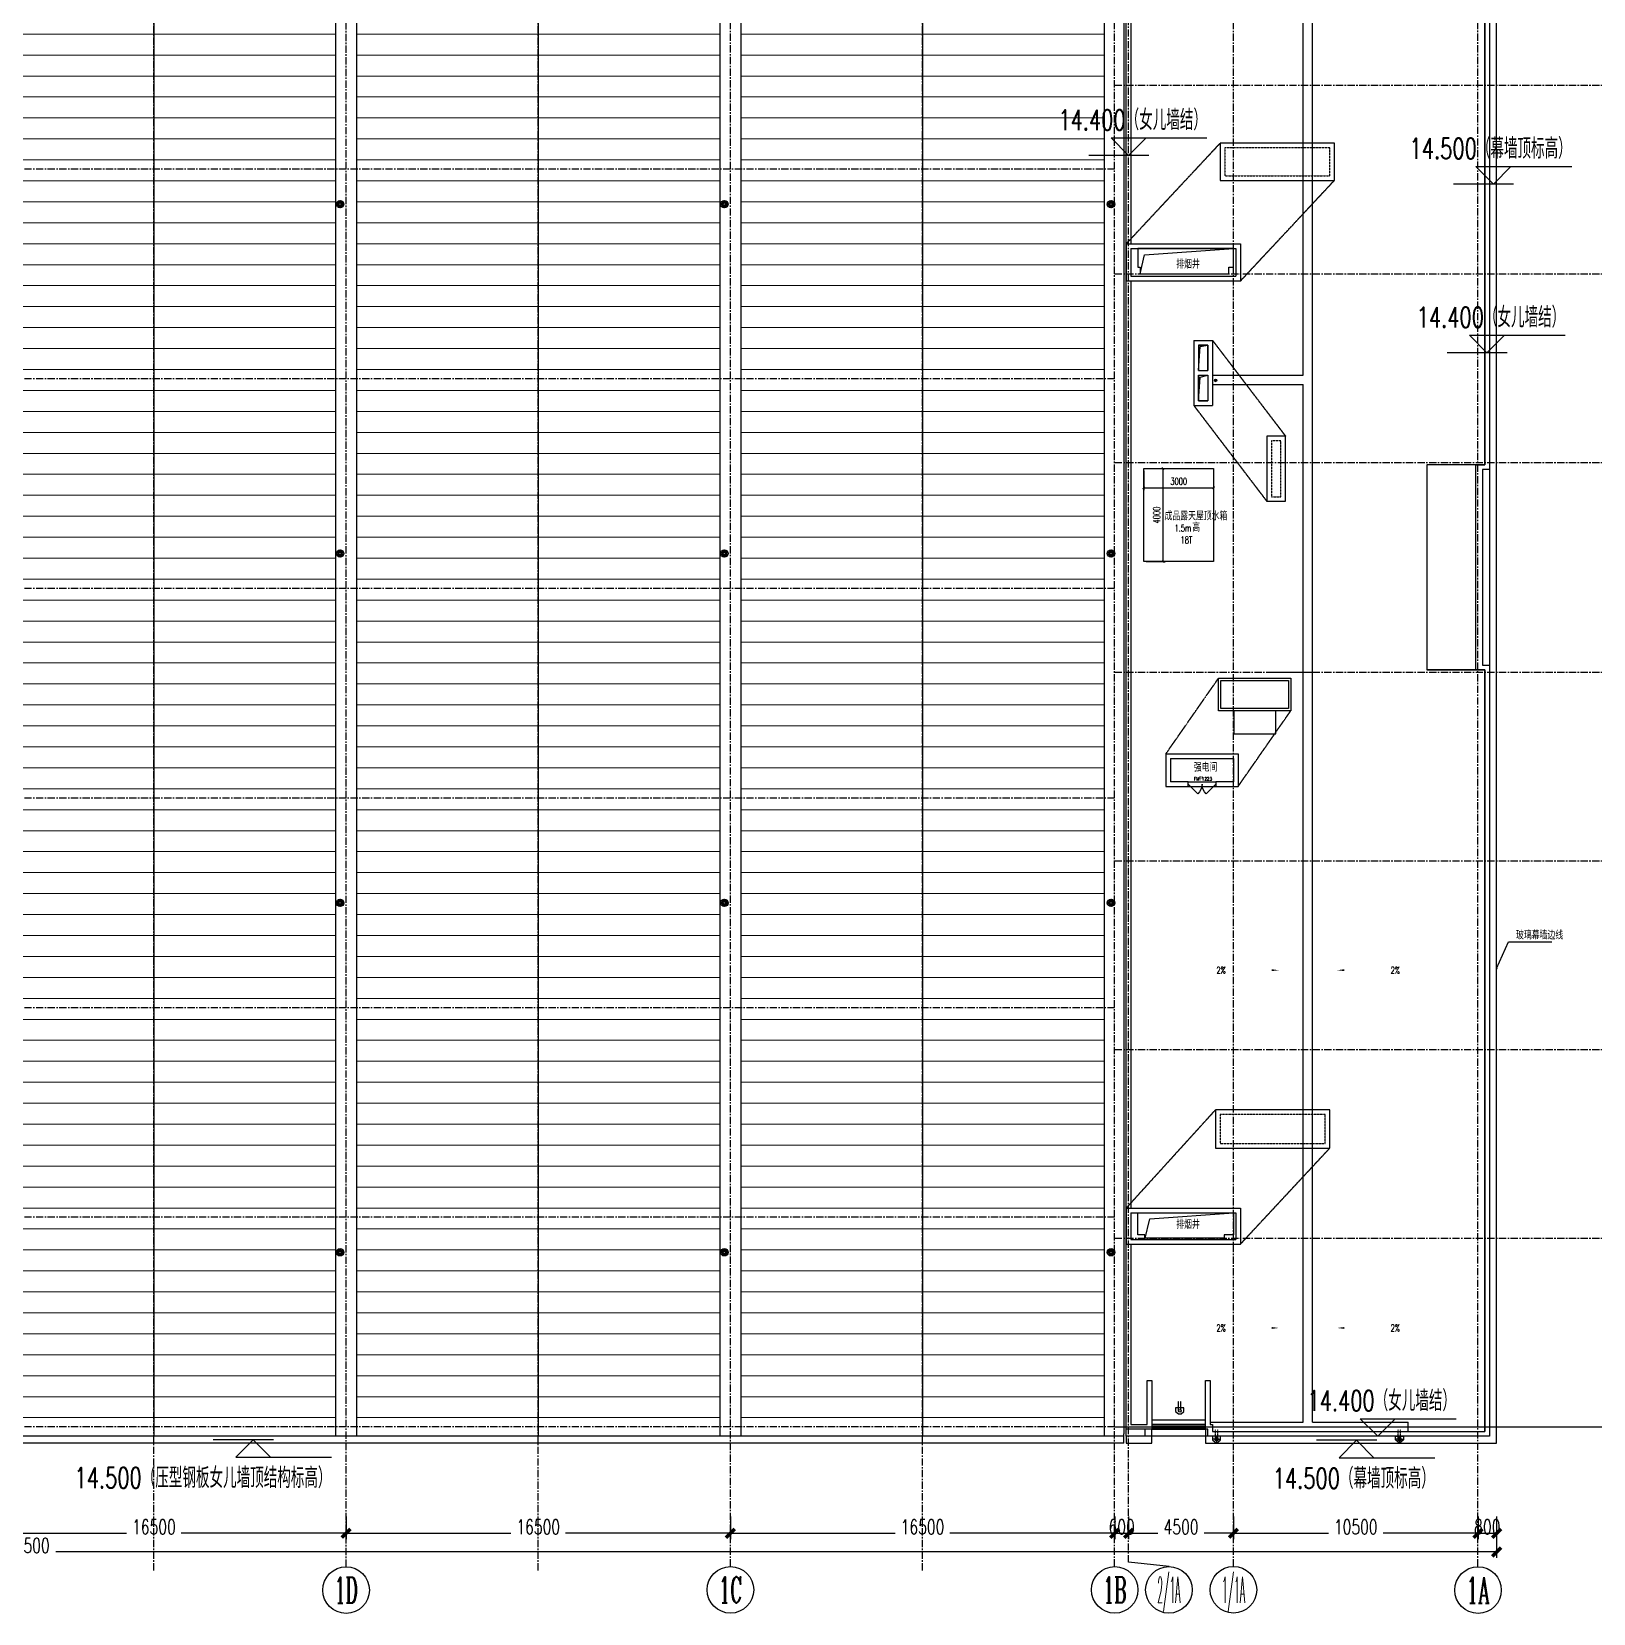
# Model space of a CAD drawing. Extents: x -599358 to 2865263, y -1062760 to 486533.
# Drawn here: x 419058 to 486112, y -888014 to -820106 of the extents above; entities that cross this region are included whole.
import ezdxf
from ezdxf.enums import TextEntityAlignment as Align

# ---------------------------------------------------------------- set-up
doc = ezdxf.new("R2010")
doc.units = 0
for name, pattern in [('CENTER', [2, 1.25, -0.25, 0.25, -0.25]), ('DASH', [0.35, 0.25, -0.1]), ('DOTE', [2.42, 2, -0.2, 0.02, -0.2])]:
    doc.linetypes.add(name, pattern=pattern)
for name, color, linetype in [('3符号', 173, 'Continuous'), ('99平面图例外参|99平面图例外参|99平面图例外参|A-STAIR', 150, 'Continuous'), ('A-AXIS-DOTE', 14, 'DOTE'), ('A-AXIS-SYMB', 3, 'Continuous'), ('A-DRAIN', 142, 'Continuous'), ('A-HRAIL', 173, 'Continuous'), ('A-LIN-V', 9, 'Continuous'), ('A-SFCE', 30, 'Continuous'), ('A-WINDOW', 140, 'Continuous'), ('A-防火门窗', 1, 'Continuous'), ('AS-WALL', 40, 'Continuous'), ('AS-结构边线层', 200, 'Continuous'), ('DIM', 173, 'Continuous'), ('DOTE', 1, 'CENTER'), ('PUB_TEXT', 7, 'Continuous'), ('建-尺寸', 3, 'Continuous'), ('建-文字', 7, 'Continuous'), ('建-门窗编号', 7, 'Continuous'), ('虹吸雨水斗', 6, 'Continuous')]:
    doc.layers.add(name, color=color, linetype=linetype)
doc.layers.add('底板111', color=5, linetype='Continuous', lineweight=13)
doc.styles.add('_TCH_AXIS', font='COMPLEX', dxfattribs={"bigfont": 'GBCBIG'})
doc.styles.add('_TCH_DIM', font='SIMPLEX', dxfattribs={"bigfont": 'GBCBIG'})
doc.styles.add('A-DIM_T3', font='SIMPLEX', dxfattribs={"width": 0.705882, "bigfont": 'GBCBIG'})
doc.styles.add('A-STANDARD', font='SIMPLEX', dxfattribs={"bigfont": 'GBCBIG'})
doc.styles.add('A-WIN-LABEL', font='SIMPLEX', dxfattribs={"bigfont": 'GBCBIG'})
doc.styles.add('DHTEXT-1', font='romans.shx', dxfattribs={"width": 0.7, "bigfont": 'chinese.shx'})
doc.styles.add('卓越符号', font='ROMANS.shx', dxfattribs={"width": 0.7, "bigfont": 'CHINESE.shx'})
doc.dimstyles.new('A-DIM&&100', dxfattribs={"dimtxt": 297.5, "dimasz": 100, "dimexe": 100, "dimexo": 100, "dimgap": 126.25, "dimtad": 1, "dimdec": 0, "dimzin": 0, "dimdsep": 46, "dimtxsty": 'A-DIM_T3', "dimblk": 'ARCHTICK', "dimcen": 0.09, "dimclrt": 7, "dimazin": 2, "dimtfac": 1, "dimtdec": 0, "dimtix": 1, "dimtmove": 2, "dimatfit": 3, "dimfxl": 0, "dimtolj": 1, "dimtzin": 0, "dimarcsym": 0})
doc.dimstyles.new('ZN250', dxfattribs={"dimscale": 250, "dimtxt": 2.5, "dimasz": 1.5, "dimexe": 1, "dimexo": 2, "dimgap": 0.9, "dimtad": 1, "dimdec": 0, "dimdsep": 46, "dimtxsty": 'DHTEXT-1', "dimblk": 'ARCHTICK', "dimcen": 2.5, "dimclrd": 173, "dimclre": 173, "dimclrt": 7, "dimazin": 2, "dimtfac": 1, "dimtdec": 0, "dimtix": 1, "dimtmove": 2, "dimatfit": 3, "dimfxl": 0, "dimarcsym": 0})

# ---------------------------------------------------------------- blocks, each defined once
blk = doc.blocks.new('$DorLib2D$00000116')
at = {"color": 0}
for p, q in [((-0.5, 0), (-0.146, 0.354)), ((0.5, 0), (0.146, 0.354))]:
    blk.add_line(p, q, dxfattribs=at)
for centre, start, end in [((-0.5, 0), 0, 45), ((0.5, 0), 135, 180)]:
    blk.add_arc(centre, 0.5, start, end, dxfattribs=at)
blk = doc.blocks.new('_ArchTick')
at = {"color": 0, "linetype": 'ByBlock', "const_width": 0.4}
blk.add_lwpolyline([(-0.5, -0.5), (0.5, 0.5)], dxfattribs=at)
blk = doc.blocks.new('*D980')
at = {"layer": 'Defpoints', "color": 0, "transparency": 16777216}
for p in [(-1640, 3060), (1360, 3060), (1360, 2230)]:
    blk.add_point(p, dxfattribs=at)
at = {"layer": '建-尺寸', "color": 0, "lineweight": -2, "transparency": 16777216}
for p, q in [((-1640, 2960), (-1640, 2130)), ((1360, 2960), (1360, 2130)), ((-1640, 2230), (1360, 2230))]:
    blk.add_line(p, q, dxfattribs=at)
at = {"layer": '建-尺寸', "color": 0, "lineweight": -2, "transparency": 16777216, "xscale": 100, "yscale": 100, "zscale": 100, "rotation": 180}
blk.add_blockref('_ArchTick', (-1640, 2230), dxfattribs=at)
at = {"layer": '建-尺寸', "color": 0, "lineweight": -2, "transparency": 16777216, "xscale": 100, "yscale": 100, "zscale": 100}
blk.add_blockref('_ArchTick', (1360, 2230), dxfattribs=at)
at = {"layer": '建-尺寸', "color": 7, "transparency": 16777216, "insert": (-140, 2505), "char_height": 297.5, "attachment_point": 5, "style": 'A-DIM_T3'}
blk.add_mtext('\\A1;3000', dxfattribs=at)
blk = doc.blocks.new('*D981')
at = {"layer": 'Defpoints', "color": 0, "transparency": 16777216}
for p in [(-1640, 3060), (-810, 3060), (-1640, -940)]:
    blk.add_point(p, dxfattribs=at)
at = {"layer": '建-尺寸', "color": 0, "lineweight": -2, "transparency": 16777216}
for p, q in [((-1540, 3060), (-710, 3060)), ((-810, -940), (-810, 3060)), ((-1540, -940), (-710, -940))]:
    blk.add_line(p, q, dxfattribs=at)
at = {"layer": '建-尺寸', "color": 0, "lineweight": -2, "transparency": 16777216, "xscale": 100, "yscale": 100, "zscale": 100}
for p, rotation in [((-810, 3060), 90), ((-810, -940), 270)]:
    blk.add_blockref('_ArchTick', p, dxfattribs=dict(at, rotation=rotation))
at = {"layer": '建-尺寸', "color": 7, "transparency": 16777216, "insert": (-1085, 1060), "char_height": 297.5, "attachment_point": 5, "rotation": 90, "style": 'A-DIM_T3'}
blk.add_mtext('\\A1;4000', dxfattribs=at)
blk = doc.blocks.new('A$C3AB27A69')
at = {"layer": 'A-DRAIN'}
blk.add_lwpolyline([(175, -57), (175, 100), (-175, 100), (-175, -57), (-59, -150), (59, -150)], close=True, dxfattribs=at)
at = {"layer": 'A-DRAIN', "linetype": 'DASH', "ltscale": 0.1}
for points in [[(-50, -20), (-50, 390)], [(50, -20), (50, 390)]]:
    blk.add_lwpolyline(points, dxfattribs=at)
at = {"layer": 'A-DRAIN'}
blk.add_circle((1, -27), 55, dxfattribs=at)
blk = doc.blocks.new('A$C78062F8E')
at = {"layer": 'A-DRAIN'}
for points in [[(0, 0), (-109, 0)], [(0, 0), (0, 109)], [(0, 0), (109, 0)], [(0, 0), (0, -109)]]:
    blk.add_lwpolyline(points, dxfattribs=at)
blk.add_circle((0, 0), 55, dxfattribs=at)
blk = doc.blocks.new('地漏')
at = {"layer": 'A-DRAIN'}
h = blk.add_hatch(dxfattribs=at)
h.set_pattern_fill('ANSI31', color=256, scale=10)
h.set_pattern_definition([(30, (2050925.549, 1697055.884), (-7.9375, 13.74815), [])])
edge = h.paths.add_edge_path()
edge.add_arc((2050522, 1695221), 50, 0, 360)
blk.add_circle((2050522, 1695221), 50, dxfattribs=at)
blk = doc.blocks.new('43243243')
at = {"layer": 'A-DRAIN'}
for p, q in [((363646, 786970), (363646, 830520)), ((364046, 742020), (364046, 830520)), ((359746, 786970), (363646, 786970)), ((359746, 786570), (363646, 786570)), ((363646, 742020), (363646, 786570)), ((359646, 742020), (363646, 742020)), ((364046, 742020), (368146, 742020)), ((368146, 741620), (368146, 742020))]:
    blk.add_line(p, q, dxfattribs=at)
at = {"layer": 'A-SFCE'}
blk.add_lwpolyline([(371646, 741420), (356046, 741420), (356046, 832020), (371646, 832020)], close=True, dxfattribs=at)
at = {"layer": '99平面图例外参|99平面图例外参|99平面图例外参|A-STAIR', "xscale": 1.363636363636364, "yscale": 1.363636363636364, "zscale": 1.363636363636364}
for p in [(359921, 741293), (367773, 741293)]:
    blk.add_blockref('A$C78062F8E', p, dxfattribs=at)
at = {"layer": 'A-DRAIN'}
blk.add_blockref('A$C3AB27A69', (359919, 741320), dxfattribs=at)
at = {"layer": 'A-DRAIN', "xscale": -1}
blk.add_blockref('A$C3AB27A69', (367773, 741320), dxfattribs=at)
at = {"layer": 'A-HRAIL'}
blk.add_blockref('地漏', (-1690642, -908471), dxfattribs=at)
blk = doc.blocks.new('*D1113')
at = {"layer": 'Defpoints', "color": 0, "ltscale": 2500, "transparency": 16777216}
for p in [(416059, -883351), (432559, -883351), (432559, -884578)]:
    blk.add_point(p, dxfattribs=at)
at = {"layer": 'DIM', "color": 173, "linetype": 'ByBlock', "lineweight": -2, "ltscale": 2500, "transparency": 16777216}
for p, q in [((416059, -883851), (416059, -884828)), ((432559, -883851), (432559, -884828)), ((416059, -884578), (423136, -884578)), ((432559, -884578), (425482, -884578))]:
    blk.add_line(p, q, dxfattribs=at)
at = {"layer": 'DIM', "color": 173, "lineweight": -2, "ltscale": 2500, "transparency": 16777216, "xscale": 375, "yscale": 375, "zscale": 375, "rotation": 180}
blk.add_blockref('_ArchTick', (416059, -884578), dxfattribs=at)
at = {"layer": 'DIM', "color": 173, "lineweight": -2, "ltscale": 2500, "transparency": 16777216, "xscale": 375, "yscale": 375, "zscale": 375}
blk.add_blockref('_ArchTick', (432559, -884578), dxfattribs=at)
at = {"layer": 'DIM', "color": 7, "ltscale": 2500, "transparency": 16777216, "insert": (424309, -884303), "char_height": 625, "attachment_point": 5, "style": 'DHTEXT-1'}
blk.add_mtext('16500', dxfattribs=at)
blk = doc.blocks.new('*D1114')
at = {"layer": 'Defpoints', "color": 0, "ltscale": 2500, "transparency": 16777216}
for p in [(432559, -883351), (449059, -883351), (449059, -884578)]:
    blk.add_point(p, dxfattribs=at)
at = {"layer": 'DIM', "color": 173, "linetype": 'ByBlock', "lineweight": -2, "ltscale": 2500, "transparency": 16777216}
for p, q in [((432559, -883851), (432559, -884828)), ((449059, -883851), (449059, -884828)), ((432559, -884578), (439636, -884578)), ((449059, -884578), (441982, -884578))]:
    blk.add_line(p, q, dxfattribs=at)
at = {"layer": 'DIM', "color": 173, "lineweight": -2, "ltscale": 2500, "transparency": 16777216, "xscale": 375, "yscale": 375, "zscale": 375, "rotation": 180}
blk.add_blockref('_ArchTick', (432559, -884578), dxfattribs=at)
at = {"layer": 'DIM', "color": 173, "lineweight": -2, "ltscale": 2500, "transparency": 16777216, "xscale": 375, "yscale": 375, "zscale": 375}
blk.add_blockref('_ArchTick', (449059, -884578), dxfattribs=at)
at = {"layer": 'DIM', "color": 7, "ltscale": 2500, "transparency": 16777216, "insert": (440809, -884303), "char_height": 625, "attachment_point": 5, "style": 'DHTEXT-1'}
blk.add_mtext('16500', dxfattribs=at)
blk = doc.blocks.new('*D1115')
at = {"layer": 'Defpoints', "color": 0, "ltscale": 2500, "transparency": 16777216}
for p in [(449059, -883351), (465559, -883351), (465559, -884578)]:
    blk.add_point(p, dxfattribs=at)
at = {"layer": 'DIM', "color": 173, "linetype": 'ByBlock', "lineweight": -2, "ltscale": 2500, "transparency": 16777216}
for p, q in [((449059, -883851), (449059, -884828)), ((465559, -883851), (465559, -884828)), ((449059, -884578), (456136, -884578)), ((465559, -884578), (458482, -884578))]:
    blk.add_line(p, q, dxfattribs=at)
at = {"layer": 'DIM', "color": 173, "lineweight": -2, "ltscale": 2500, "transparency": 16777216, "xscale": 375, "yscale": 375, "zscale": 375, "rotation": 180}
blk.add_blockref('_ArchTick', (449059, -884578), dxfattribs=at)
at = {"layer": 'DIM', "color": 173, "lineweight": -2, "ltscale": 2500, "transparency": 16777216, "xscale": 375, "yscale": 375, "zscale": 375}
blk.add_blockref('_ArchTick', (465559, -884578), dxfattribs=at)
at = {"layer": 'DIM', "color": 7, "ltscale": 2500, "transparency": 16777216, "insert": (457309, -884303), "char_height": 625, "attachment_point": 5, "style": 'DHTEXT-1'}
blk.add_mtext('16500', dxfattribs=at)
blk = doc.blocks.new('*D1116')
at = {"layer": 'Defpoints', "color": 0, "ltscale": 2500, "transparency": 16777216}
for p in [(465559, -883351), (466159, -883351), (466159, -884578)]:
    blk.add_point(p, dxfattribs=at)
at = {"layer": 'DIM', "color": 173, "linetype": 'ByBlock', "lineweight": -2, "ltscale": 2500, "transparency": 16777216}
for p, q in [((465559, -883851), (465559, -884828)), ((466159, -883851), (466159, -884828)), ((465559, -884578), (466159, -884578))]:
    blk.add_line(p, q, dxfattribs=at)
at = {"layer": 'DIM', "color": 173, "lineweight": -2, "ltscale": 2500, "transparency": 16777216, "xscale": 375, "yscale": 375, "zscale": 375, "rotation": 180}
blk.add_blockref('_ArchTick', (465559, -884578), dxfattribs=at)
at = {"layer": 'DIM', "color": 173, "lineweight": -2, "ltscale": 2500, "transparency": 16777216, "xscale": 375, "yscale": 375, "zscale": 375}
blk.add_blockref('_ArchTick', (466159, -884578), dxfattribs=at)
at = {"layer": 'DIM', "color": 7, "ltscale": 2500, "transparency": 16777216, "insert": (465859, -884303), "char_height": 625, "attachment_point": 5, "style": 'DHTEXT-1'}
blk.add_mtext('600', dxfattribs=at)
blk = doc.blocks.new('*D1117')
at = {"layer": 'Defpoints', "color": 0, "ltscale": 2500, "transparency": 16777216}
for p in [(466159, -883351), (470659, -883351), (470659, -884578)]:
    blk.add_point(p, dxfattribs=at)
at = {"layer": 'DIM', "color": 173, "linetype": 'ByBlock', "lineweight": -2, "ltscale": 2500, "transparency": 16777216}
for p, q in [((466159, -883851), (466159, -884828)), ((470659, -883851), (470659, -884828)), ((466159, -884578), (467413, -884578)), ((470659, -884578), (469405, -884578))]:
    blk.add_line(p, q, dxfattribs=at)
at = {"layer": 'DIM', "color": 173, "lineweight": -2, "ltscale": 2500, "transparency": 16777216, "xscale": 375, "yscale": 375, "zscale": 375, "rotation": 180}
blk.add_blockref('_ArchTick', (466159, -884578), dxfattribs=at)
at = {"layer": 'DIM', "color": 173, "lineweight": -2, "ltscale": 2500, "transparency": 16777216, "xscale": 375, "yscale": 375, "zscale": 375}
blk.add_blockref('_ArchTick', (470659, -884578), dxfattribs=at)
at = {"layer": 'DIM', "color": 7, "ltscale": 2500, "transparency": 16777216, "insert": (468409, -884303), "char_height": 625, "attachment_point": 5, "style": 'DHTEXT-1'}
blk.add_mtext('4500', dxfattribs=at)
blk = doc.blocks.new('*D1118')
at = {"layer": 'Defpoints', "color": 0, "ltscale": 2500, "transparency": 16777216}
for p in [(470659, -883351), (481159, -883351), (481159, -884578)]:
    blk.add_point(p, dxfattribs=at)
at = {"layer": 'DIM', "color": 173, "linetype": 'ByBlock', "lineweight": -2, "ltscale": 2500, "transparency": 16777216}
for p, q in [((470659, -883851), (470659, -884828)), ((481159, -883851), (481159, -884828)), ((470659, -884578), (474736, -884578)), ((481159, -884578), (477082, -884578))]:
    blk.add_line(p, q, dxfattribs=at)
at = {"layer": 'DIM', "color": 173, "lineweight": -2, "ltscale": 2500, "transparency": 16777216, "xscale": 375, "yscale": 375, "zscale": 375, "rotation": 180}
blk.add_blockref('_ArchTick', (470659, -884578), dxfattribs=at)
at = {"layer": 'DIM', "color": 173, "lineweight": -2, "ltscale": 2500, "transparency": 16777216, "xscale": 375, "yscale": 375, "zscale": 375}
blk.add_blockref('_ArchTick', (481159, -884578), dxfattribs=at)
at = {"layer": 'DIM', "color": 7, "ltscale": 2500, "transparency": 16777216, "insert": (475909, -884303), "char_height": 625, "attachment_point": 5, "style": 'DHTEXT-1'}
blk.add_mtext('10500', dxfattribs=at)
blk = doc.blocks.new('*D1119')
at = {"layer": 'Defpoints', "color": 0, "ltscale": 2500, "transparency": 16777216}
for p in [(481159, -883351), (481959, -883351), (481959, -884578)]:
    blk.add_point(p, dxfattribs=at)
at = {"layer": 'DIM', "color": 173, "linetype": 'ByBlock', "lineweight": -2, "ltscale": 2500, "transparency": 16777216}
for p, q in [((481159, -883851), (481159, -884828)), ((481959, -883851), (481959, -884828)), ((481159, -884578), (481959, -884578))]:
    blk.add_line(p, q, dxfattribs=at)
at = {"layer": 'DIM', "color": 173, "lineweight": -2, "ltscale": 2500, "transparency": 16777216, "xscale": 375, "yscale": 375, "zscale": 375, "rotation": 180}
blk.add_blockref('_ArchTick', (481159, -884578), dxfattribs=at)
at = {"layer": 'DIM', "color": 173, "lineweight": -2, "ltscale": 2500, "transparency": 16777216, "xscale": 375, "yscale": 375, "zscale": 375}
blk.add_blockref('_ArchTick', (481959, -884578), dxfattribs=at)
at = {"layer": 'DIM', "color": 7, "ltscale": 2500, "transparency": 16777216, "insert": (481559, -884303), "char_height": 625, "attachment_point": 5, "style": 'DHTEXT-1'}
blk.add_mtext('800', dxfattribs=at)
blk = doc.blocks.new('*D1120')
at = {"layer": 'Defpoints', "color": 0, "ltscale": 2500, "transparency": 16777216}
for p in [(355459, -883451), (481959, -883451), (481959, -885378)]:
    blk.add_point(p, dxfattribs=at)
at = {"layer": 'DIM', "color": 173, "linetype": 'ByBlock', "lineweight": -2, "ltscale": 2500, "transparency": 16777216}
for p, q in [((355459, -883951), (355459, -885628)), ((481959, -883951), (481959, -885628)), ((355459, -885378), (417328, -885378)), ((481959, -885378), (420090, -885378))]:
    blk.add_line(p, q, dxfattribs=at)
at = {"layer": 'DIM', "color": 173, "lineweight": -2, "ltscale": 2500, "transparency": 16777216, "xscale": 375, "yscale": 375, "zscale": 375, "rotation": 180}
blk.add_blockref('_ArchTick', (355459, -885378), dxfattribs=at)
at = {"layer": 'DIM', "color": 173, "lineweight": -2, "ltscale": 2500, "transparency": 16777216, "xscale": 375, "yscale": 375, "zscale": 375}
blk.add_blockref('_ArchTick', (481959, -885378), dxfattribs=at)
at = {"layer": 'DIM', "color": 7, "ltscale": 2500, "transparency": 16777216, "insert": (418709, -885103), "char_height": 625, "attachment_point": 5, "style": 'DHTEXT-1'}
blk.add_mtext('126500', dxfattribs=at)
blk = doc.blocks.new('卓越-轴号')
blk.add_circle((0, 0), 4)
at = {"color": 0, "style": '_TCH_AXIS', "width": 1.041667, "flags": 8}
blk.add_attdef('A', text='', height=4.48, dxfattribs=at).set_placement((-2, -2.24), (2, -2.24), align=Align.FIT)
blk = doc.blocks.new('343')
at = {"layer": 'DOTE', "ltscale": 250}
for p, q in [((1112199, -209583), (1112199, -103761)), ((1120449, -209426), (1120449, -103761)), ((1128699, -209583), (1128699, -103761)), ((1136949, -209417), (1136949, -103761)), ((1145199, -209583), (1145199, -103761)), ((1153449, -209417), (1153449, -103817)), ((1158549, -209417), (1158549, -103761)), ((1169049, -209412), (1169049, -103761)), ((1154049, -209233), (1154049, -104483)), ((1153449, -145823), (1177919, -145823)), ((1153449, -149423), (1035857, -149423)), ((1153449, -153923), (1177919, -153923)), ((1153449, -158423), (1035857, -158423)), ((1153449, -162023), (1177919, -162023)), ((1153449, -167423), (1035857, -167423)), ((1153449, -171023), (1177919, -171023)), ((1153449, -176423), (1035857, -176423)), ((1153449, -179123), (1177919, -179123)), ((1153449, -185423), (1035857, -185423)), ((1153449, -187223), (1177919, -187223)), ((1153449, -194423), (1035857, -194423)), ((1153449, -195323), (1177919, -195323)), ((1153449, -203423), (1035857, -203423)), ((1153449, -203423), (1177919, -203423))]:
    blk.add_line(p, q, dxfattribs=at)
blk = doc.blocks.new('*U613')
at = {"ltscale": 10}
blk.add_line((3.48, 0), (-6.85, 0), dxfattribs=at)
blk.add_lwpolyline([(3, -3), (0, 0), (-3, -3), (13.45, -3)])
at = {"color": 0, "style": '卓越符号', "width": 0.7, "flags": 8}
blk.add_attdef('±0.000', text='', height=3.5, dxfattribs=at).set_placement((13.45, -7.85), align=Align.RIGHT)
blk = doc.blocks.new('*U612')
at = {"ltscale": 10}
blk.add_line((3.48, 0), (-6.85, 0), dxfattribs=at)
blk.add_lwpolyline([(3, 3), (0, 0), (-3, 3), (13.45, 3)])
at = {"color": 0, "style": '卓越符号', "width": 0.7, "flags": 8}
blk.add_attdef('±0.000', text='', height=3.5, dxfattribs=at).set_placement((13.45, 4.35), align=Align.RIGHT)
blk = doc.blocks.new('db')
at = {"layer": '底板111', "ltscale": 2500}
for p, q in [((400009, -820211), (407809, -820211)), ((415609, -820211), (407809, -820211)), ((400009, -821111), (407809, -821111)), ((415609, -821111), (407809, -821111)), ((400009, -822011), (407809, -822011)), ((415609, -822011), (407809, -822011)), ((400009, -822911), (407809, -822911)), ((415609, -822911), (407809, -822911)), ((400009, -823811), (407809, -823811)), ((415609, -823811), (407809, -823811)), ((400009, -824711), (407809, -824711)), ((415609, -824711), (407809, -824711)), ((400009, -825611), (407809, -825611)), ((415609, -825611), (407809, -825611)), ((400009, -826511), (407809, -826511)), ((415609, -826511), (407809, -826511)), ((400009, -827411), (407809, -827411)), ((415609, -827411), (407809, -827411)), ((400009, -828311), (407809, -828311)), ((415609, -828311), (407809, -828311)), ((400009, -829211), (407809, -829211)), ((415609, -829211), (407809, -829211)), ((400009, -830111), (407809, -830111)), ((415609, -830111), (407809, -830111)), ((400009, -831011), (407809, -831011)), ((415609, -831011), (407809, -831011)), ((400009, -831911), (407809, -831911)), ((415609, -831911), (407809, -831911)), ((400009, -832811), (407809, -832811)), ((415609, -832811), (407809, -832811)), ((400009, -833711), (407809, -833711)), ((415609, -833711), (407809, -833711)), ((400009, -834611), (407809, -834611)), ((415609, -834611), (407809, -834611)), ((400009, -835511), (407809, -835511)), ((415609, -835511), (407809, -835511)), ((400009, -836411), (407809, -836411)), ((415609, -836411), (407809, -836411)), ((400009, -837311), (407809, -837311)), ((415609, -837311), (407809, -837311)), ((400009, -838211), (407809, -838211)), ((415609, -838211), (407809, -838211)), ((400009, -839111), (407809, -839111)), ((415609, -839111), (407809, -839111)), ((400009, -840011), (407809, -840011)), ((415609, -840011), (407809, -840011)), ((400009, -840911), (407809, -840911)), ((415609, -840911), (407809, -840911)), ((400009, -841811), (407809, -841811)), ((415609, -841811), (407809, -841811)), ((400009, -842711), (407809, -842711)), ((415609, -842711), (407809, -842711)), ((400009, -843611), (407809, -843611)), ((415609, -843611), (407809, -843611)), ((400009, -844511), (407809, -844511)), ((415609, -844511), (407809, -844511)), ((400009, -845411), (407809, -845411)), ((415609, -845411), (407809, -845411)), ((400009, -846311), (407809, -846311)), ((415609, -846311), (407809, -846311)), ((400009, -847211), (407809, -847211)), ((415609, -847211), (407809, -847211)), ((400009, -848111), (407809, -848111)), ((415609, -848111), (407809, -848111)), ((400009, -849011), (407809, -849011)), ((415609, -849011), (407809, -849011)), ((400009, -849911), (407809, -849911)), ((415609, -849911), (407809, -849911)), ((400009, -850811), (407809, -850811)), ((415609, -850811), (407809, -850811)), ((400009, -851711), (407809, -851711)), ((415609, -851711), (407809, -851711)), ((400009, -852611), (407809, -852611)), ((415609, -852611), (407809, -852611)), ((400009, -853511), (407809, -853511)), ((415609, -853511), (407809, -853511)), ((400009, -854411), (407809, -854411)), ((415609, -854411), (407809, -854411)), ((400009, -855311), (407809, -855311)), ((415609, -855311), (407809, -855311)), ((400009, -856211), (407809, -856211)), ((415609, -856211), (407809, -856211)), ((400009, -857111), (407809, -857111)), ((415609, -857111), (407809, -857111)), ((400009, -858011), (407809, -858011)), ((415609, -858011), (407809, -858011)), ((400009, -858911), (407809, -858911)), ((415609, -858911), (407809, -858911)), ((400009, -859811), (407809, -859811)), ((415609, -859811), (407809, -859811)), ((400009, -860711), (407809, -860711)), ((415609, -860711), (407809, -860711)), ((400009, -861611), (407809, -861611)), ((415609, -861611), (407809, -861611)), ((400009, -862511), (407809, -862511)), ((415609, -862511), (407809, -862511)), ((400009, -863411), (407809, -863411)), ((415609, -863411), (407809, -863411)), ((400009, -864311), (407809, -864311)), ((415609, -864311), (407809, -864311)), ((400009, -865211), (407809, -865211)), ((415609, -865211), (407809, -865211)), ((400009, -866111), (407809, -866111)), ((415609, -866111), (407809, -866111)), ((400009, -867011), (407809, -867011)), ((415609, -867011), (407809, -867011)), ((400009, -867911), (407809, -867911)), ((415609, -867911), (407809, -867911)), ((400009, -868811), (407809, -868811)), ((415609, -868811), (407809, -868811)), ((400009, -869711), (407809, -869711)), ((415609, -869711), (407809, -869711)), ((400009, -870611), (407809, -870611)), ((415609, -870611), (407809, -870611)), ((400009, -871511), (407809, -871511)), ((415609, -871511), (407809, -871511)), ((400009, -872411), (407809, -872411)), ((415609, -872411), (407809, -872411)), ((400009, -873311), (407809, -873311)), ((415609, -873311), (407809, -873311)), ((400009, -874211), (407809, -874211)), ((415609, -874211), (407809, -874211)), ((400009, -875111), (407809, -875111)), ((415609, -875111), (407809, -875111)), ((400009, -876011), (407809, -876011)), ((415609, -876011), (407809, -876011)), ((400009, -876911), (407809, -876911)), ((415609, -876911), (407809, -876911)), ((400009, -877811), (407809, -877811)), ((415609, -877811), (407809, -877811)), ((400009, -878711), (407809, -878711)), ((415609, -878711), (407809, -878711)), ((400009, -879611), (407809, -879611)), ((415609, -879611), (407809, -879611))]:
    blk.add_line(p, q, dxfattribs=at)
blk = doc.blocks.new('“奔腾”虹吸雨水斗')
at = {"layer": '虹吸雨水斗', "lineweight": 25}
for p, q in [((946944, 86685), (947028, 86658)), ((947028, 86641), (946944, 86614)), ((947032, 86673), (946946, 86692)), ((946946, 86607), (947032, 86625)), ((946982, 86753), (947040, 86688)), ((947040, 86611), (946982, 86546)), ((947052, 86699), (946987, 86758)), ((946987, 86541), (947052, 86600)), ((947048, 86793), (947066, 86707)), ((947066, 86592), (947048, 86506)), ((947082, 86711), (947055, 86795)), ((947055, 86504), (947082, 86587)), ((947125, 86795), (947098, 86711)), ((947098, 86587), (947125, 86504)), ((947114, 86707), (947132, 86793)), ((947132, 86506), (947114, 86592)), ((947194, 86758), (947128, 86699)), ((947128, 86600), (947194, 86541)), ((947140, 86688), (947199, 86753)), ((947199, 86546), (947140, 86611)), ((947234, 86692), (947148, 86673)), ((947148, 86625), (947234, 86607)), ((947152, 86658), (947236, 86685)), ((947236, 86614), (947152, 86641))]:
    blk.add_line(p, q, dxfattribs=at)
for radius in [150, 47.6]:
    blk.add_circle((947090, 86649), radius, dxfattribs=at)
for centre, start, end in [((947025, 86649), 291.63817, 68.36747), ((947034, 86682), 261.63817, 38.36747), ((947034, 86617), 321.63817, 98.36747), ((947057, 86706), 231.63817, 8.36747), ((947057, 86593), 351.63817, 128.36747), ((947090, 86715), 201.63817, 338.36747), ((947090, 86584), 21.63817, 158.36747), ((947123, 86706), 171.63817, 308.36747), ((947123, 86593), 51.63817, 188.36747), ((947147, 86682), 141.63817, 278.36747), ((947147, 86617), 81.63817, 218.36747), ((947155, 86649), 111.63817, 248.36747)]:
    blk.add_arc(centre, 8.82, start, end, dxfattribs=at)
blk = doc.blocks.new('G$CEFEEA2CC')
blk.add_lwpolyline([(-1640, 3060), (1360, 3060), (1360, -940), (-1640, -940)], close=True)
at = {"layer": '建-文字', "style": 'A-STANDARD'}
for s, height, p in [('成品露天屋顶水箱', 337.59, (-750, 840)), ('高', 337.6, (440, 350))]:
    blk.add_text(s, height=height, dxfattribs=at).set_placement(p)
at = {"layer": '建-文字', "style": 'A-STANDARD', "width": 0.705882}
for s, p in [('1.5m', (-320, 350)), ('18T', (-60, -160))]:
    blk.add_text(s, height=297.5, dxfattribs=at).set_placement(p)
at = {"layer": '建-尺寸'}
for p1, p2, picture, middle in [((-1640, 3060), (1360, 3060), '*D980', (-140, 2505)), ((-1640, -940), (-1640, 3060), '*D981', (-1085, 1060))]:
    dim = blk.add_aligned_dim(p1=p1, p2=p2, distance=-830, dimstyle='A-DIM&&100', dxfattribs=at)
    dim.commit()
    dim.dimension.update_dxf_attribs({"geometry": picture, "text_midpoint": middle})

msp = doc.modelspace()

# ---------------------------------------------------------------- linework, layer by layer
at = {"layer": 'A-AXIS-DOTE'}
for p, q in [((466058.9, -829211.4), (470093.1, -824891.4)), ((470958.9, -830811.4), (474993.1, -826491.4)), ((469758.9, -833361.4), (472893.1, -837471.4)), ((468958.9, -836161.4), (472093.1, -840271.4)), ((467758.9, -851111.4), (470022.6, -847860)), ((470858.9, -852511.4), (473122.6, -849260)), ((466058.9, -870611.4), (469893.1, -866391.4)), ((470958.9, -872161.4), (474793.1, -868041.4)), ((465558.9, -880011.4), (487938.2, -880011.4))]:
    msp.add_line(p, q, dxfattribs=at)
at = {"layer": 'A-AXIS-SYMB'}
for p, q in [((472366.7, -847611.4), (474266.7, -847611.4)), ((481958.9, -860331.4), (482463.1, -859181.4)), ((482463.1, -859181.4), (484325.6, -859181.4))]:
    msp.add_line(p, q, dxfattribs=at)
for points in [[(470414.7, -860401.4, 0, 0, 0), (472604.7, -860401.4, 0, 80, 0), (472304.7, -860401.4, 0, 0, 0)], [(477303.1, -860401.4, 0, 0, 0), (475113.1, -860401.4, 0, 80, 0), (475413.1, -860401.4, 0, 0, 0)], [(470414.7, -875761.4, 0, 0, 0), (472604.7, -875761.4, 0, 80, 0), (472304.7, -875761.4, 0, 0, 0)], [(477303.1, -875761.4, 0, 0, 0), (475113.1, -875761.4, 0, 80, 0), (475413.1, -875761.4, 0, 0, 0)]]:
    msp.add_lwpolyline(points, format="xyseb", dxfattribs=at)
at = {"layer": 'A-AXIS-SYMB', "const_width": 40}
msp.add_lwpolyline([(481950.9, -860349.7, 1), (481967, -860313.1, 1)], format="xyb", close=True, dxfattribs=at)
at = {"layer": 'A-DRAIN'}
msp.add_lwpolyline([(466058.9, -880711.4), (467158.9, -880711.4), (467158.9, -880111.4), (469458.9, -880111.4), (469458.9, -880711.4), (481958.9, -880711.4), (481958.9, -789311.4), (469458.9, -789311.4), (469458.9, -789911.4), (467158.9, -789911.4), (467158.9, -789311.4), (466058.9, -789311.4)], dxfattribs=at)
at = {"layer": 'A-LIN-V'}
for p, q in [((481058.9, -838711.4), (478958.9, -838711.4)), ((478958.9, -838711.4), (478958.9, -847511.4)), ((481058.9, -847511.4), (478958.9, -847511.4)), ((466058.9, -880411.4), (466058.9, -880111.4)), ((466858.9, -880411.4), (466058.9, -880411.4)), ((466858.9, -880111.4), (466858.9, -880411.4))]:
    msp.add_line(p, q, dxfattribs=at)
for points in [[(432108.9, -789611.4), (432108.9, -880411.4)], [(433008.9, -789611.4), (433008.9, -880411.4)], [(448608.9, -789611.4), (448608.9, -880411.4)], [(449508.9, -789611.4), (449508.9, -880411.4)], [(465108.9, -789611.4), (465108.9, -880411.4)], [(470672.6, -849260), (470672.6, -850260), (472472.6, -850260), (472472.6, -849260)]]:
    msp.add_lwpolyline(points, dxfattribs=at)
at = {"layer": 'A-SFCE'}
for p, q in [((424308.9, -789611.4), (424308.9, -880411.4)), ((440808.9, -789611.4), (440808.9, -880411.4)), ((457308.9, -789611.4), (457308.9, -880411.4)), ((465958.9, -880711.4), (465958.9, -880311.4)), ((466858.9, -880111.4), (466058.9, -880111.4))]:
    msp.add_line(p, q, dxfattribs=at)
for points in [[(465958.9, -789611.4), (465958.9, -880311.4)], [(473258.9, -789811.4), (469958.9, -789811.4), (469958.9, -790111.4), (469658.9, -790111.4), (469658.9, -792011.4), (469458.9, -792011.4), (469458.9, -789911.4), (469758.9, -789911.4), (469758.9, -789611.4), (481658.9, -789611.4), (481658.9, -800811.4), (481358.9, -800811.4), (481358.9, -803511.4), (481658.9, -803511.4), (481658.9, -838911.4), (481358.9, -838911.4), (481358.9, -847311.4), (481658.9, -847311.4), (481658.9, -880411.4), (469558.9, -880411.4), (469558.9, -880111.4), (469458.9, -880111.4), (469458.9, -879911.4), (467173.1, -879911.4)], [(466258.9, -872161.4), (466258.9, -879911.4), (466658.9, -879911.4), (466658.9, -879911.4), (466958.9, -879911.4), (466958.9, -878011.4), (467158.9, -878011.4), (467158.9, -880111.4), (466858.9, -880111.4), (466858.9, -880111.4), (466058.9, -880111.4), (466058.9, -789811.4), (466658.9, -789811.4), (466658.9, -789911.4), (467158.9, -789911.4), (467158.9, -792011.4), (466958.9, -792011.4), (466958.9, -790111.4), (466658.9, -790111.4), (466658.9, -790111.4), (466258.9, -790111.4), (466258.9, -829211.4)], [(469458.9, -879911.4), (469458.9, -878011.4), (469658.9, -878011.4), (469658.9, -879911.4), (469758.9, -879911.4), (469758.9, -880211.4), (481458.9, -880211.4), (481458.9, -847511.4), (481058.9, -847511.4), (481058.9, -838711.4), (481458.9, -838711.4), (481458.9, -803711.4), (481058.9, -803711.4), (481058.9, -800611.4), (481458.9, -800611.4), (481458.9, -789811.4), (474458.9, -789811.4)], [(481458.9, -789811.4), (481458.9, -800611.4), (478958.9, -800611.4), (478958.9, -803711.4), (481458.9, -803711.4), (481458.9, -838711.4), (478958.9, -838711.4), (478958.9, -847511.4), (481458.9, -847511.4), (481458.9, -880211.4)], [(466258.9, -830811.4), (466258.9, -870611.4)], [(465959, -880711.4), (355459, -880711.4), (355459, -864011.4)], [(465959, -880411.4), (355759, -880411.4), (355759, -864311.4)], [(466958.9, -879811.4), (466958.9, -879711.4)], [(467158.9, -879711.4), (469458.9, -879711.4)]]:
    msp.add_lwpolyline(points, dxfattribs=at)
for points in [[(470093.1, -826491.4), (474993.1, -826491.4), (474993.1, -824891.4), (470093.1, -824891.4)], [(472093.1, -840271.4), (472893.1, -840271.4), (472893.1, -837471.4), (472093.1, -837471.4)], [(470022.6, -847860), (473122.6, -847860), (473122.6, -849260), (470022.6, -849260)], [(470122.6, -847960), (473022.6, -847960), (473022.6, -849160), (470122.6, -849160)], [(469893.1, -868041.4), (474793.1, -868041.4), (474793.1, -866391.4), (469893.1, -866391.4)]]:
    msp.add_lwpolyline(points, close=True, dxfattribs=at)
at = {"layer": 'A-SFCE', "linetype": 'DASH'}
for points in [[(470293.1, -826291.4), (474793.1, -826291.4), (474793.1, -825091.4), (470293.1, -825091.4)], [(472293.1, -840071.4), (472693.1, -840071.4), (472693.1, -837671.4), (472293.1, -837671.4)], [(470093.1, -867841.4), (474593.1, -867841.4), (474593.1, -866591.4), (470093.1, -866591.4)]]:
    msp.add_lwpolyline(points, close=True, dxfattribs=at)
at = {"layer": 'A-WINDOW'}
for p, q in [((469458.9, -879911.4), (467158.9, -879911.4)), ((469458.9, -879971.4), (467158.9, -879971.4)), ((467158.9, -880051.4), (469458.9, -880051.4)), ((466058.9, -880411.4), (466058.9, -880711.4)), ((467158.9, -880111.4), (469458.9, -880111.4))]:
    msp.add_line(p, q, dxfattribs=at)
at = {"layer": 'A-防火门窗'}
for p, q in [((468708.9, -852311.4), (469908.9, -852311.4)), ((468708.9, -852511.4), (469908.9, -852511.4))]:
    msp.add_line(p, q, dxfattribs=at)
at = {"layer": 'AS-WALL'}
for p, q in [((466058.9, -829211.4), (470958.9, -829211.4)), ((466058.9, -829211.4), (466058.9, -830811.4)), ((466258.9, -829411.4), (470758.9, -829411.4)), ((466258.9, -829411.4), (466258.9, -830611.4)), ((470758.9, -829411.4), (470758.9, -830611.4)), ((470958.9, -829211.4), (470958.9, -830811.4)), ((466058.9, -830811.4), (470958.9, -830811.4)), ((466258.9, -830611.4), (470758.9, -830611.4)), ((468958.9, -833361.4), (469758.9, -833361.4)), ((468958.9, -833361.4), (468958.9, -834761.4)), ((469158.9, -833561.4), (469558.9, -833561.4)), ((469158.9, -833561.4), (469158.9, -834661.4)), ((469558.9, -833561.4), (469558.9, -834661.4)), ((469758.9, -833361.4), (469758.9, -834761.4)), ((468958.9, -834761.4), (468958.9, -836161.4)), ((469158.9, -834661.4), (469558.9, -834661.4)), ((469158.9, -834861.4), (469558.9, -834861.4)), ((469158.9, -834861.4), (469158.9, -835961.4)), ((469558.9, -834861.4), (469558.9, -835961.4)), ((469758.9, -834761.4), (469758.9, -836161.4)), ((468958.9, -836161.4), (469758.9, -836161.4)), ((469158.9, -835961.4), (469558.9, -835961.4)), ((467758.9, -851111.4), (470858.9, -851111.4)), ((467758.9, -851111.4), (467758.9, -852511.4)), ((467958.9, -851311.4), (470658.9, -851311.4)), ((467958.9, -851311.4), (467958.9, -852311.4)), ((470658.9, -851311.4), (470658.9, -852311.4)), ((470858.9, -851111.4), (470858.9, -852511.4)), ((467758.9, -852511.4), (468708.9, -852511.4)), ((468708.9, -852311.4), (467958.9, -852311.4)), ((468708.9, -852511.4), (468708.9, -852311.4)), ((470658.9, -852311.4), (469908.9, -852311.4)), ((469908.9, -852311.4), (469908.9, -852511.4)), ((469908.9, -852511.4), (470858.9, -852511.4)), ((466058.9, -870611.4), (470958.9, -870611.4)), ((466058.9, -870611.4), (466058.9, -872161.4)), ((466258.9, -870811.4), (470758.9, -870811.4)), ((466258.9, -870811.4), (466258.9, -871961.4)), ((470758.9, -870811.4), (470758.9, -871961.4)), ((470958.9, -870611.4), (470958.9, -872161.4)), ((466058.9, -872161.4), (470958.9, -872161.4)), ((466258.9, -871961.4), (470758.9, -871961.4))]:
    msp.add_line(p, q, dxfattribs=at)
at = {"layer": 'AS-结构边线层'}
for points in [[(481658.9, -803511.4), (481658.9, -838911.4), (481358.9, -838911.4), (481358.9, -847311.4), (481658.9, -847311.4), (481658.9, -880411.4), (469558.9, -880411.4), (469558.9, -880111.4), (469458.9, -880111.4), (469458.9, -879911.4), (467158.9, -879911.4), (467158.9, -880111.4), (466858.9, -880111.4), (466858.9, -880411.4), (466058.9, -880411.4), (466058.9, -880411.4), (466058.9, -789811.4)], [(466658.9, -830511.4), (466841.8, -829694.3), (470663.1, -829411.4)], [(469158.9, -834661.4), (469233.1, -833621.4), (469558.9, -833561.4)], [(469158.9, -835961.4), (469223.1, -834941.4), (469558.9, -834861.4)], [(466858.9, -871961.4), (467063.1, -871081.4), (470658.9, -870811.4)]]:
    msp.add_lwpolyline(points, dxfattribs=at)
for points in [[(466558.9, -829411.4), (466558.9, -830211.4), (466658.9, -830211.4), (466658.9, -830511.4), (470458.9, -830511.4), (470458.9, -830211.4), (470658.9, -830211.4), (470663.1, -829411.4)], [(469158.9, -834661.4), (469558.9, -834661.4), (469558.9, -833561.4), (469158.9, -833561.4)], [(469158.9, -834861.4), (469558.9, -834861.4), (469558.9, -835961.4), (469158.9, -835961.4)], [(466558.9, -870811.4), (470658.9, -870811.4), (470658.9, -871761.4), (470658.9, -871761.4), (470258.9, -871761.4), (470258.9, -871911.4), (466858.9, -871911.4), (466858.9, -871761.4), (466558.9, -871761.4), (466558.9, -871761.4)]]:
    msp.add_lwpolyline(points, close=True, dxfattribs=at)
at = {"layer": 'DOTE', "linetype": 'ByBlock'}
msp.add_line((467904.3, -886005.4), (466158.9, -885821.4), dxfattribs=at)

# ---------------------------------------------------------------- block references
msp.add_blockref('G$CEFEEA2CC', (468448.9, -841921.4))
at = {"layer": '3符号', "color": 7}
ref = msp.add_blockref('*U612', (466158.9, -825421.7), dxfattribs=dict(at, xscale=250, yscale=250, zscale=250))
ref.add_attrib('±0.000', '14.400（女儿墙结）', dxfattribs={"layer": '0', "color": 0, "height": 875, "style": '卓越符号', "width": 0.7}).set_placement((469521.4, -824334.2), align=Align.RIGHT)
ref = msp.add_blockref('*U612', (481818.3, -826648.1), dxfattribs=dict(at, xscale=250, yscale=250, zscale=250))
ref.add_attrib('±0.000', '14.500（幕墙顶标高）', dxfattribs={"layer": '0', "color": 0, "height": 875, "style": '卓越符号', "width": 0.7}).set_placement((485180.8, -825560.6), align=Align.RIGHT)
ref = msp.add_blockref('*U612', (481540.9, -833894.5), dxfattribs=dict(at, xscale=250, yscale=250, zscale=250))
ref.add_attrib('±0.000', '14.400（女儿墙结）', dxfattribs={"layer": '0', "color": 0, "height": 875, "style": '卓越符号', "width": 0.7}).set_placement((484903.4, -832807), align=Align.RIGHT)
ref = msp.add_blockref('*U612', (476851.6, -880411.4), dxfattribs=dict(at, xscale=250, yscale=250, zscale=250))
ref.add_attrib('±0.000', '14.400（女儿墙结）', dxfattribs={"layer": '0', "color": 0, "height": 875, "style": '卓越符号', "width": 0.7}).set_placement((480214.1, -879323.9), align=Align.RIGHT)
ref = msp.add_blockref('*U613', (428569.4, -880559.4), dxfattribs=dict(at, xscale=250, yscale=250, zscale=250))
ref.add_attrib('±0.000', '14.500（压型钢板女儿墙顶结构标高）', dxfattribs={"layer": '0', "color": 0, "height": 875, "style": '卓越符号', "width": 0.7}).set_placement((431931.9, -882632.4), align=Align.RIGHT)
ref = msp.add_blockref('*U613', (475941.5, -880584.4), dxfattribs=dict(at, xscale=250, yscale=250, zscale=250))
ref.add_attrib('±0.000', '14.500（幕墙顶标高）', dxfattribs={"layer": '0', "color": 0, "height": 875, "style": '卓越符号', "width": 0.7}).set_placement((479304, -882657.4), align=Align.RIGHT)
ref = msp.add_blockref('卓越-轴号', (432560.1, -887014.4), dxfattribs=dict(at, xscale=250, yscale=250, zscale=250))
ref.add_attrib('A', '1D', dxfattribs={"layer": '0', "color": 0, "height": 1120, "style": '_TCH_AXIS', "width": 0.585938}).set_placement((432060.1, -887574.4), (433060.1, -887574.4), align=Align.FIT)
ref = msp.add_blockref('卓越-轴号', (449060.1, -887005.3), dxfattribs=dict(at, xscale=250, yscale=250, zscale=250))
ref.add_attrib('A', '1C', dxfattribs={"layer": '0', "color": 0, "height": 1120, "style": '_TCH_AXIS', "width": 0.625}).set_placement((448560.1, -887565.3), (449560.1, -887565.3), align=Align.FIT)
ref = msp.add_blockref('卓越-轴号', (465560.1, -887005.3), dxfattribs=dict(at, xscale=250, yscale=250, zscale=250))
ref.add_attrib('A', '1B', dxfattribs={"layer": '0', "color": 0, "height": 1120, "style": '_TCH_AXIS', "width": 0.585938}).set_placement((465060.1, -887565.3), (466060.1, -887565.3), align=Align.FIT)
ref = msp.add_blockref('卓越-轴号', (467887.2, -887005.3), dxfattribs=dict(at, xscale=250, yscale=250, zscale=250))
ref.add_attrib('A', '2/1A', dxfattribs={"layer": '0', "color": 0, "height": 1120, "style": '_TCH_AXIS', "width": 0.25}).set_placement((467387.2, -887565.3), (468387.2, -887565.3), align=Align.FIT)
ref = msp.add_blockref('卓越-轴号', (470660.1, -887000.3), dxfattribs=dict(at, xscale=250, yscale=250, zscale=250))
ref.add_attrib('A', '1/1A', dxfattribs={"layer": '0', "color": 0, "height": 1120, "style": '_TCH_AXIS', "width": 0.267857}).set_placement((470160.1, -887560.3), (471160.1, -887560.3), align=Align.FIT)
ref = msp.add_blockref('卓越-轴号', (481160.1, -887014.4), dxfattribs=dict(at, xscale=250, yscale=250, zscale=250))
ref.add_attrib('A', '1A', dxfattribs={"layer": '0', "color": 0, "height": 1120, "style": '_TCH_AXIS', "width": 0.568182}).set_placement((480660.1, -887574.4), (481660.1, -887574.4), align=Align.FIT)
at = {"layer": 'A-DRAIN'}
msp.add_blockref('A$C3AB27A69', (468352.5, -879291.4), dxfattribs=at)
at = {"layer": 'A-SFCE'}
msp.add_blockref('43243243', (110013.1, -1621831.4), dxfattribs=at)
at = {"layer": 'A-防火门窗', "xscale": 1200, "yscale": -1200, "zscale": 199.9999999999999, "rotation": 359.9999999991927}
msp.add_blockref('$DorLib2D$00000116', (469308.9, -852411.4), dxfattribs=at)
at = {"layer": 'DOTE', "linetype": 'ByBlock'}
msp.add_blockref('343', (-687890.5, -676588.3), dxfattribs=at)
at = {"layer": '底板111'}
for p in [(16500, 0), (33000, 0), (49500, 0)]:
    msp.add_blockref('db', p, dxfattribs=at)
at = {"layer": '虹吸雨水斗', "xscale": 1.061320754715, "yscale": 1.061320754715, "zscale": 1.061320754715}
for p in [(-572863.8, -919474.2), (-556363.8, -919474.2), (-539763.7, -919474.2), (-572863.8, -934474.2), (-556363.8, -934474.2), (-539763.7, -934474.2), (-572863.8, -949474.2), (-556363.8, -949474.2), (-539763.7, -949474.2), (-572863.8, -964474.2), (-556363.8, -964474.2), (-539763.7, -964474.2)]:
    msp.add_blockref('“奔腾”虹吸雨水斗', p, dxfattribs=at)

# ---------------------------------------------------------------- texts
at = {"layer": 'A-防火门窗', "style": 'A-STANDARD'}
for s, p in [('排烟井', (468203.9, -830271.4)), ('强电间', (468953.9, -851871.4)), ('排烟井', (468203.9, -871501.4))]:
    msp.add_text(s, height=337.59, dxfattribs=at).set_placement(p)
at = {"layer": 'PUB_TEXT', "style": '_TCH_DIM'}
msp.add_text('玻璃幕墙边线', height=337.59, dxfattribs=at).set_placement((482790.8, -859076.4))
at = {"layer": 'PUB_TEXT', "style": '_TCH_DIM', "width": 0.705882}
for p in [(469929.7, -860550.2), (477408.1, -860550.2), (469929.7, -875910.2), (477408.1, -875910.2)]:
    msp.add_text('2%', height=297.5, dxfattribs=at).set_placement(p)
at = {"layer": '建-门窗编号', "style": 'A-WIN-LABEL', "width": 0.705882}
for s, p in [('FM', (468967.5, -852261.4)), ('1223', (469300.4, -852261.4))]:
    msp.add_text(s, height=148.75, dxfattribs=at).set_placement(p)
at = {"layer": '建-门窗编号', "style": 'A-WIN-LABEL'}
msp.add_text('甲', height=168.8, dxfattribs=at).set_placement((469177.5, -852261.4))

# ---------------------------------------------------------------- dimensions: what is measured, and where the dimension line sits
at = {"layer": 'DIM', "ltscale": 2500}
for base, p1, p2, picture, middle in [((481958.9, -885378.1), (355458.9, -883451.4), (481958.9, -883451.4), '*D1120', (418708.9, -885103.1)), ((432558.9, -884578.1), (416058.9, -883351.4), (432558.9, -883351.4), '*D1113', (424308.9, -884303.1)), ((449058.9, -884578.1), (432558.9, -883351.4), (449058.9, -883351.4), '*D1114', (440808.9, -884303.1)), ((465558.9, -884578.1), (449058.9, -883351.4), (465558.9, -883351.4), '*D1115', (457308.9, -884303.1)), ((466158.9, -884578.1), (465558.9, -883351.4), (466158.9, -883351.4), '*D1116', (465858.9, -884303.1)), ((470658.9, -884578.1), (466158.9, -883351.4), (470658.9, -883351.4), '*D1117', (468408.9, -884303.1)), ((481158.9, -884578.1), (470658.9, -883351.4), (481158.9, -883351.4), '*D1118', (475908.9, -884303.1)), ((481958.9, -884578.1), (481158.9, -883351.4), (481958.9, -883351.4), '*D1119', (481558.9, -884303.1))]:
    dim = msp.add_linear_dim(base=base, p1=p1, p2=p2, angle=0, dimstyle='ZN250', dxfattribs=at)
    dim.commit()
    dim.dimension.update_dxf_attribs({"geometry": picture, "text_midpoint": middle, "dimtype": 161})

doc.saveas('drawing.dxf')
